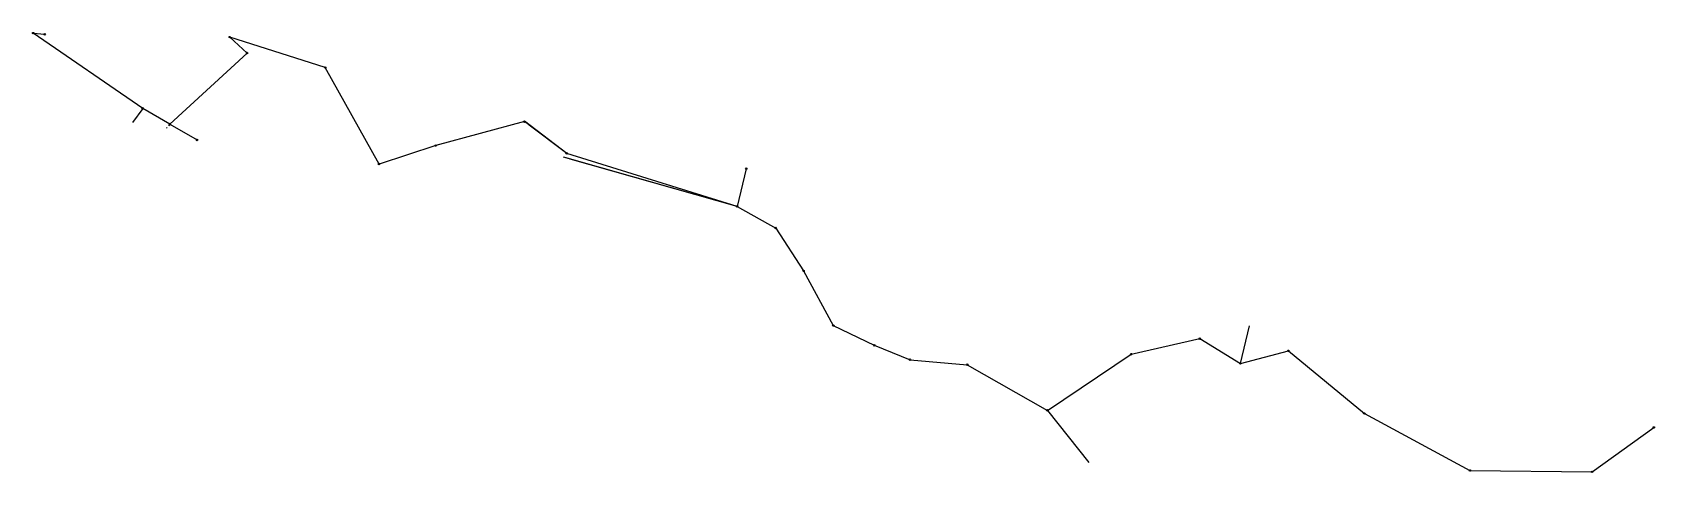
# Model space of a CAD drawing. Header units: millimetres. Extents: x -98 to 125, y -42 to 19.
import ezdxf

# ---------------------------------------------------------------- set-up
doc = ezdxf.new("R2010")
doc.units = ezdxf.units.MM
doc.linetypes.add('DASH', pattern=[0.6, 0.3, -0.3])

msp = doc.modelspace()

# ---------------------------------------------------------------- linework, layer by layer
at = {"layer": 'Shots', "color": 1}
for p, q in [((-98.386, 18.72), (-96.796, 18.558)), ((-83.274, 8.336), (-98.386, 18.72)), ((-71.26, 18.178), (-68.868, 15.972)), ((-58.092, 13.966), (-71.26, 18.178)), ((-68.868, 15.972), (-79.53, 6.158)), ((-68.868, 15.972), (-68.868, 15.972)), ((-50.666, 0.644), (-58.092, 13.966)), ((-79.53, 6.158), (-83.274, 8.336)), ((-79.53, 6.158), (-75.766, 3.97)), ((-30.596, 6.5), (-42.844, 3.194)), ((-24.764, 2.122), (-30.596, 6.5)), ((-42.844, 3.194), (-50.666, 0.644)), ((-1.266, -5.214), (-24.764, 2.122)), ((0, 0), (-1.266, -5.214)), ((0, 0), (0, 0)), ((-1.266, -5.214), (-1.266, -5.214)), ((-1.266, -5.214), (4.082, -8.192)), ((-1.266, -5.214), (-1.266, -5.214)), ((4.082, -8.192), (7.912, -14.104)), ((7.912, -14.104), (12.022, -21.66)), ((12.022, -21.66), (17.662, -24.384)), ((17.662, -24.384), (22.604, -26.374)), ((53.136, -25.608), (62.592, -23.468)), ((62.592, -23.468), (68.2, -26.888)), ((22.604, -26.374), (30.504, -27.062)), ((41.56, -33.37), (53.136, -25.608)), ((68.2, -26.888), (74.808, -25.136)), ((74.808, -25.136), (85.296, -33.794)), ((30.504, -27.062), (41.56, -33.37)), ((85.296, -33.794), (99.864, -41.674)), ((116.714, -41.86), (125.24, -35.728)), ((99.864, -41.674), (116.714, -41.86))]:
    msp.add_line(p, q, dxfattribs=at)
for centre in [(-98.386, 18.72), (-96.796, 18.558), (-71.26, 18.178), (-68.868, 15.972), (-68.868, 15.972), (-58.092, 13.966), (-83.274, 8.336), (-79.53, 6.158), (-30.596, 6.5), (-75.766, 3.97), (-42.844, 3.194), (-50.666, 0.644), (-24.764, 2.122), (0, 0), (-1.266, -5.214), (-1.266, -5.214), (-1.266, -5.214), (4.082, -8.192), (7.912, -14.104), (12.022, -21.66), (17.662, -24.384), (62.592, -23.468), (22.604, -26.374), (53.136, -25.608), (68.2, -26.888), (74.808, -25.136), (30.504, -27.062), (41.56, -33.37), (85.296, -33.794), (125.24, -35.728), (99.864, -41.674), (116.714, -41.86)]:
    msp.add_circle(centre, 0.1, dxfattribs=at)
at = {"layer": 'XSect', "color": 1}
for p, q in [((-83.274, 8.336), (-84.682, 6.372)), ((-24.764, 2.122), (-30.592, 6.546)), ((-24.764, 2.122), (-29.962, 6.008)), ((-1.266, -5.214), (-25.206, 1.582)), ((-1.266, -5.214), (-25.034, 1.536)), ((-1.266, -5.214), (-24.284, 1.33)), ((68.2, -26.888), (69.466, -21.676)), ((68.2, -26.888), (69.46, -21.694)), ((41.56, -33.37), (47.284, -40.578))]:
    msp.add_line(p, q, dxfattribs=at)
at = {"layer": 'XSect', "color": 1, "linetype": 'DASH'}
msp.add_line((-79.53, 6.158), (-79.974, 5.606), dxfattribs=at)

doc.saveas('drawing.dxf')
